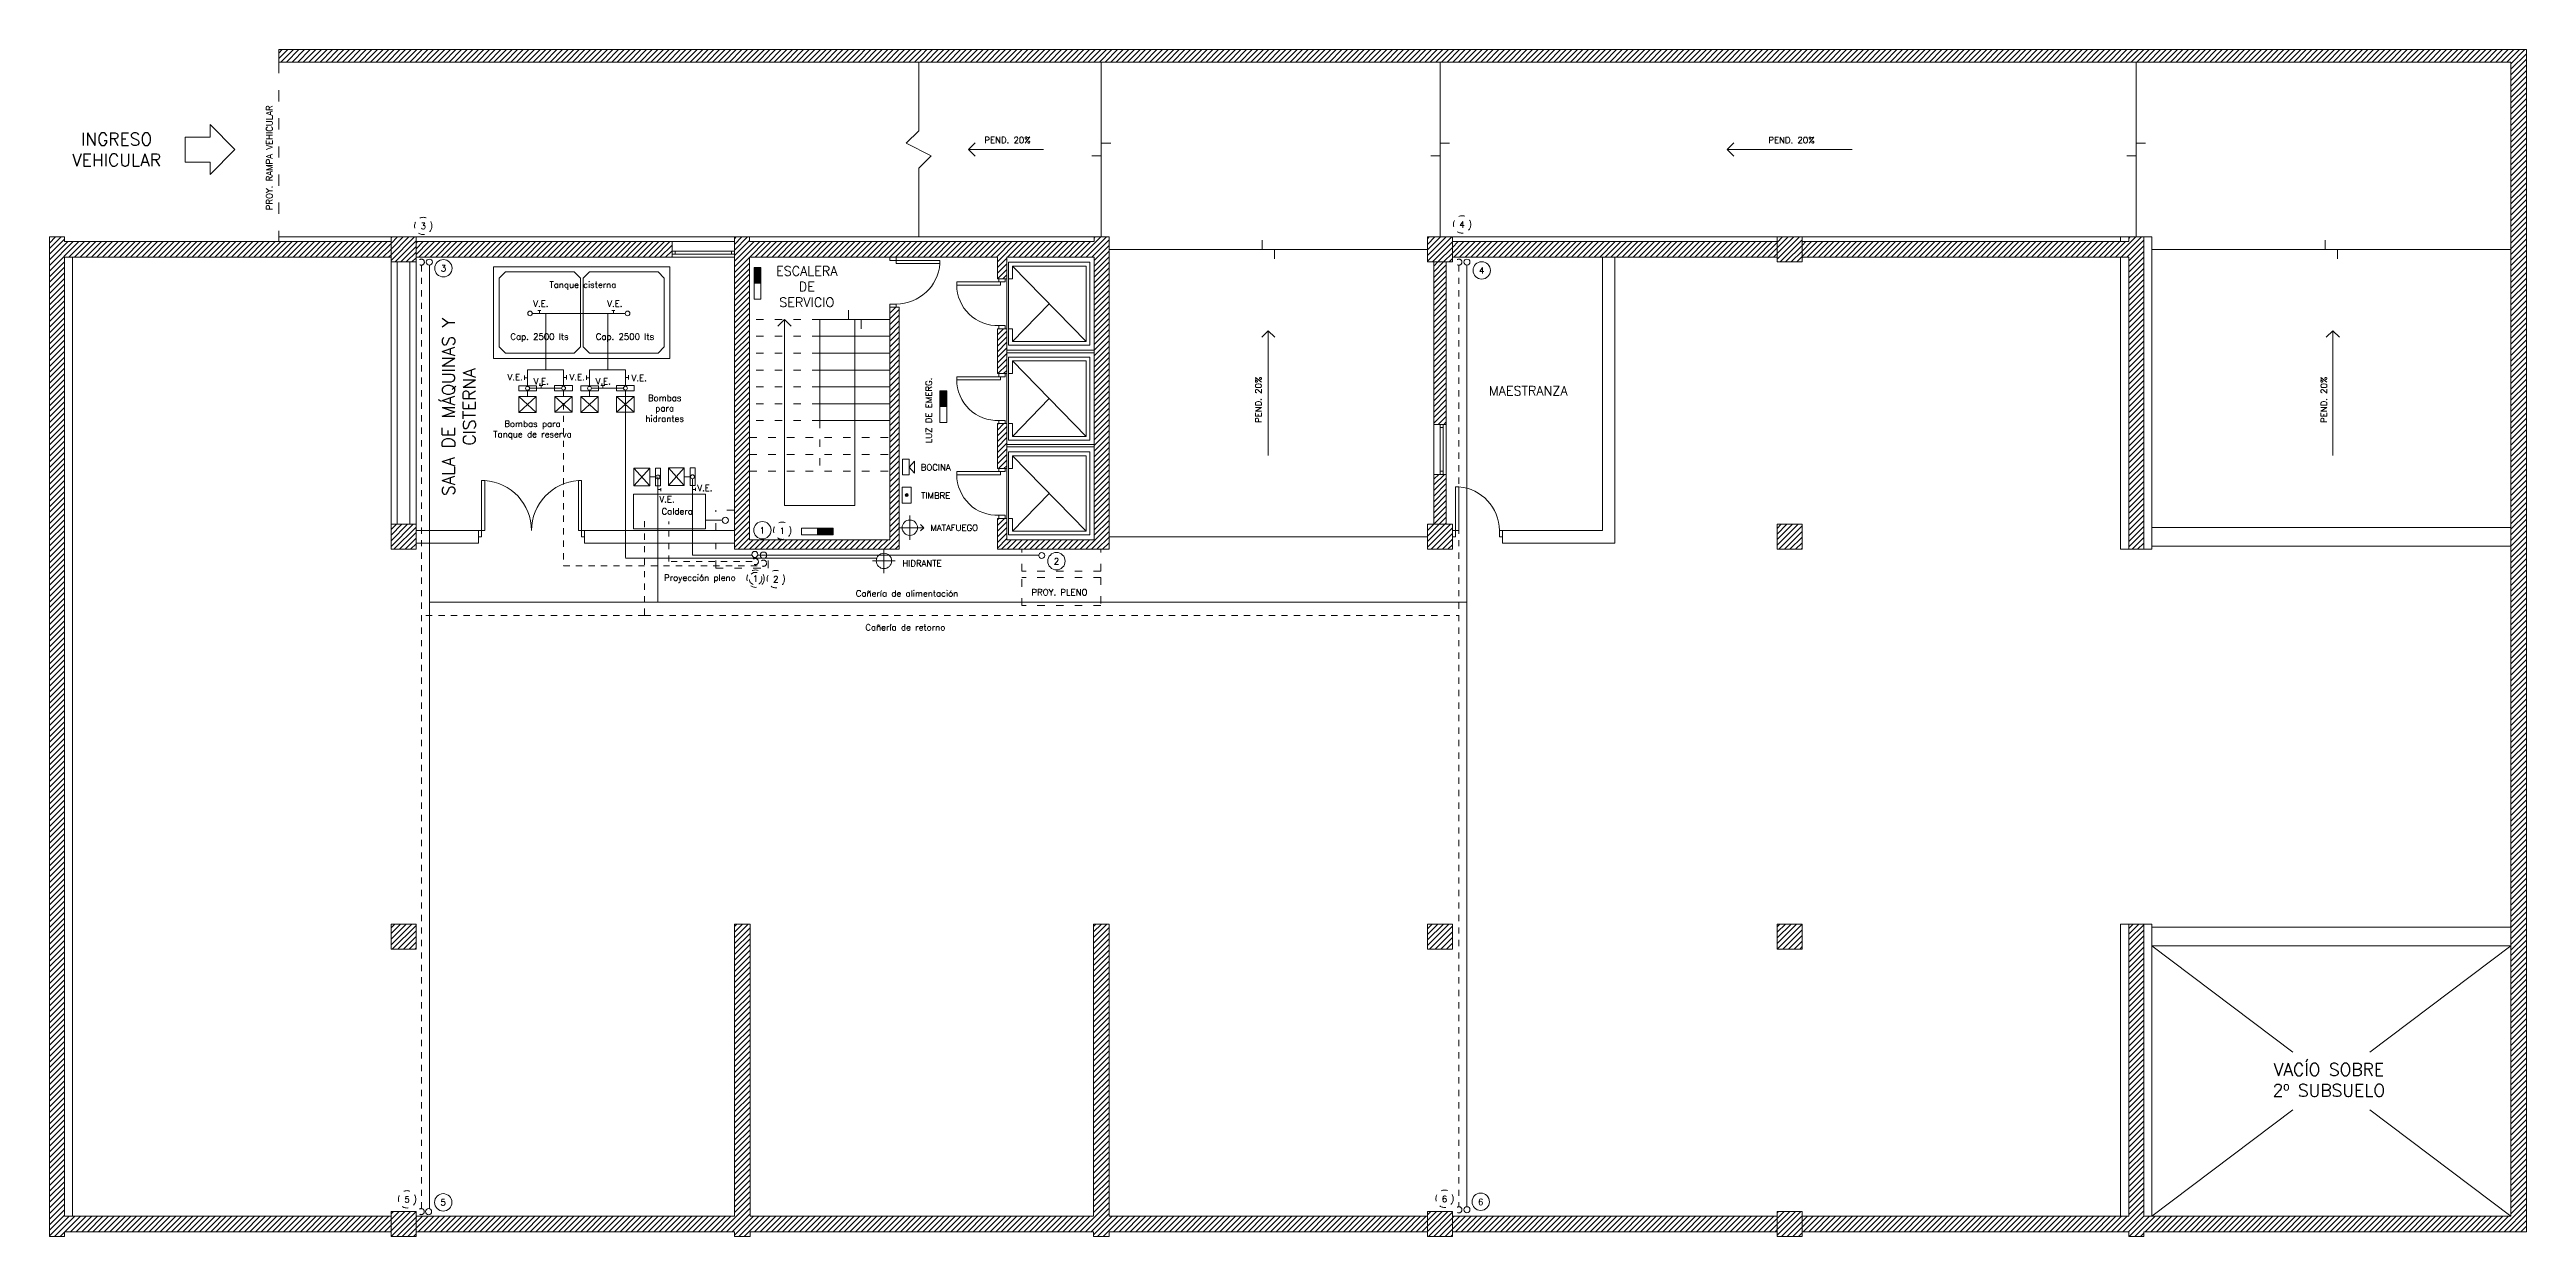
# Model space of a CAD drawing. Extents: x 1009 to 1343, y -172900 to 201.
# Drawn here: x 1020.54 to 1060.21, y -41.17 to -22.17 of the extents above; entities that cross this region are included whole.
import ezdxf

# ---------------------------------------------------------------- set-up
doc = ezdxf.new("R2010")
doc.units = 0
doc.header["$LTSCALE"] = 0.5
doc.linetypes.add('ACAD_ISO03W100', pattern=[30, 12, -18])
doc.linetypes.add('DASHED', pattern=[19.05, 12.7, -6.35])
for name, color, linetype, lineweight in [('Agua caliente', 230, 'CONTINUOUS', 18), ('Agua fria', 5, 'ACAD_ISO03W100', 18), ('Carpintería', 55, 'CONTINUOUS', 20), ('Detalles .05', 243, 'CONTINUOUS', 5), ('Detalles 01', 8, 'CONTINUOUS', 9), ('Muros corte', 7, 'CONTINUOUS', 40), ('Muros vista', 253, 'CONTINUOUS', 25), ('Pisos', 252, 'CONTINUOUS', 18), ('Proyección', 4, 'ACAD_ISO03W100', 18), ('Punta 01', 6, 'CONTINUOUS', 9), ('Punta 015', 64, 'CONTINUOUS', 13), ('Punta 02', 11, 'CONTINUOUS', 20), ('Punta 03', 171, 'CONTINUOUS', 30), ('Sist. contra incendio', 1, 'CONTINUOUS', 18), ('Tratamiento pisos', 251, 'CONTINUOUS', 9), ('Ventilación', 105, 'CONTINUOUS', 18)]:
    doc.layers.add(name, color=color, linetype=linetype, lineweight=lineweight)
doc.styles.add('Texto 1 mm', font='simplex.shx', dxfattribs={"height": 0.1})
doc.styles.add('Texto 1.5 mm', font='simplex.shx', dxfattribs={"height": 0.15})
doc.styles.add('Texto 2 mm', font='simplex.shx', dxfattribs={"height": 0.2})
pattern_1 = [(45, (-3.631636, -104.45304), (-0.0449012806, 0.0449012806), [])]

msp = doc.modelspace()

# ---------------------------------------------------------------- hatches: boundary and pattern name
at = {"layer": 'Detalles 01', "lineweight": 20}
h = msp.add_hatch(dxfattribs=at)
h.set_pattern_fill('ANSI31,_O', color=256, scale=0.02)
h.set_pattern_definition(pattern_1)
h.paths.add_polyline_path([(1033.514, -22.373), (1033.514, -22.173), (1024.214, -22.173), (1024.214, -22.373)])
h = msp.add_hatch(dxfattribs=at)
h.set_pattern_fill('ANSI31,_O', color=256, scale=0.02)
h.set_pattern_definition(pattern_1)
h.paths.add_polyline_path([(1034.514, -22.173), (1033.514, -22.173), (1033.514, -22.373), (1034.514, -22.373)])
h = msp.add_hatch(dxfattribs=at)
h.set_pattern_fill('ANSI31,_O', color=256, scale=0.02)
h.set_pattern_definition(pattern_1)
h.paths.add_polyline_path([(1060.214, -33.173), (1059.964, -33.173), (1059.964, -40.848), (1054.084, -40.848), (1054.084, -36.173), (1053.844, -36.173), (1053.844, -40.848), (1048.614, -40.848), (1048.614, -41.098), (1053.844, -41.098), (1053.844, -41.173), (1054.084, -41.173), (1054.084, -41.098), (1060.214, -41.098)])
h.paths.add_polyline_path([(1060.214, -22.173), (1034.514, -22.173), (1034.514, -22.373), (1059.964, -22.373), (1059.964, -33.173), (1060.214, -33.173)])
h = msp.add_hatch(dxfattribs=at)
h.set_pattern_fill('ANSI31,_O', color=256, scale=0.02)
h.set_pattern_definition(pattern_1)
h.paths.add_polyline_path([(1020.784, -25.498), (1026.014, -25.498), (1026.014, -25.248), (1020.784, -25.248), (1020.784, -25.173), (1020.544, -25.173), (1020.544, -33.173), (1020.784, -33.173)])
h.paths.add_polyline_path([(1020.784, -33.173), (1020.544, -33.173), (1020.544, -41.173), (1020.784, -41.173), (1020.784, -41.098), (1026.014, -41.098), (1026.014, -40.848), (1020.784, -40.848)])
h = msp.add_hatch(dxfattribs=at)
h.set_pattern_fill('ANSI31,_O', color=256, scale=0.02)
h.set_pattern_definition(pattern_1)
h.paths.add_polyline_path([(1026.014, -25.573), (1026.414, -25.573), (1026.414, -25.173), (1026.014, -25.173)])
h = msp.add_hatch(dxfattribs=at)
h.set_pattern_fill('ANSI31,_O', color=256, scale=0.02)
h.set_pattern_definition([(45, (-64.301636, -104.45304), (-0.0449012806, 0.0449012806), [])])
h.paths.add_polyline_path([(1030.514, -25.248), (1026.414, -25.248), (1026.414, -25.498), (1030.514, -25.498)])
h.paths.add_polyline_path([(1033.514, -25.248), (1031.754, -25.248), (1031.754, -25.173), (1031.514, -25.173), (1031.514, -25.248), (1031.514, -30.173), (1033.514, -30.173), (1033.514, -30.023), (1031.754, -30.023), (1031.754, -25.498), (1033.514, -25.498)])
h.paths.add_polyline_path([(1037.514, -25.173), (1037.274, -25.173), (1037.274, -25.248), (1033.514, -25.248), (1033.514, -25.498), (1035.724, -25.498), (1035.724, -25.842), (1035.874, -25.842), (1035.874, -25.498), (1037.274, -25.498), (1037.274, -30.023), (1035.874, -30.023), (1035.874, -29.679), (1035.724, -29.679), (1035.724, -30.173), (1037.514, -30.173)])
h.paths.add_polyline_path([(1034.154, -26.298), (1034.004, -26.298), (1034.004, -30.023), (1033.514, -30.023), (1033.514, -30.173), (1034.154, -30.173)], flags=17)
h.paths.add_polyline_path([(1035.874, -28.16), (1035.724, -28.16), (1035.724, -28.879), (1035.874, -28.879)], flags=17)
h.paths.add_polyline_path([(1035.874, -26.642), (1035.724, -26.642), (1035.724, -27.36), (1035.874, -27.36)], flags=17)
h = msp.add_hatch(dxfattribs=at)
h.set_pattern_fill('ANSI31,_O', color=256, scale=0.02)
h.set_pattern_definition(pattern_1)
h.paths.add_polyline_path([(1043.014, -25.173), (1042.614, -25.173), (1042.614, -25.573), (1043.014, -25.573)])
h = msp.add_hatch(dxfattribs=at)
h.set_pattern_fill('ANSI31,_O', color=256, scale=0.02)
h.set_pattern_definition(pattern_1)
h.paths.add_polyline_path([(1048.214, -25.248), (1043.014, -25.248), (1043.014, -25.498), (1048.214, -25.498)])
h = msp.add_hatch(dxfattribs=at)
h.set_pattern_fill('ANSI31,_O', color=256, scale=0.02)
h.set_pattern_definition(pattern_1)
h.paths.add_polyline_path([(1048.614, -25.173), (1048.214, -25.173), (1048.214, -25.573), (1048.614, -25.573)])
h = msp.add_hatch(dxfattribs=at)
h.set_pattern_fill('ANSI31,_O', color=256, scale=0.02)
h.set_pattern_definition(pattern_1)
h.paths.add_polyline_path([(1054.084, -25.173), (1053.844, -25.173), (1053.844, -25.248), (1048.614, -25.248), (1048.614, -25.498), (1053.844, -25.498), (1053.844, -30.173), (1054.084, -30.173)])
h = msp.add_hatch(dxfattribs=at)
h.set_pattern_fill('ANSI31,_O', color=256, scale=0.02)
h.set_pattern_definition(pattern_1)
h.paths.add_polyline_path([(1042.914, -25.573), (1042.714, -25.573), (1042.714, -28.173), (1042.914, -28.173)])
h.paths.add_polyline_path([(1042.914, -28.973), (1042.714, -28.973), (1042.714, -29.773), (1042.914, -29.773)])
h = msp.add_hatch(dxfattribs=at)
h.set_pattern_fill('ANSI31,_O', color=256, scale=0.02)
h.set_pattern_definition(pattern_1)
h.paths.add_polyline_path([(1026.414, -30.173), (1026.414, -29.773), (1026.014, -29.773), (1026.014, -30.173)])
h = msp.add_hatch(dxfattribs=at)
h.set_pattern_fill('ANSI31,_O', color=256, scale=0.02)
h.set_pattern_definition(pattern_1)
h.paths.add_polyline_path([(1043.014, -29.773), (1042.614, -29.773), (1042.614, -30.173), (1043.014, -30.173)])
h = msp.add_hatch(dxfattribs=at)
h.set_pattern_fill('ANSI31,_O', color=256, scale=0.02)
h.set_pattern_definition(pattern_1)
h.paths.add_polyline_path([(1048.214, -29.773), (1048.214, -30.173), (1048.614, -30.173), (1048.614, -29.773)])
h = msp.add_hatch(dxfattribs=at)
h.set_pattern_fill('ANSI31,_O', color=256, scale=0.02)
h.set_pattern_definition(pattern_1)
h.paths.add_polyline_path([(1026.414, -36.573), (1026.414, -36.173), (1026.014, -36.173), (1026.014, -36.573)])
h = msp.add_hatch(dxfattribs=at)
h.set_pattern_fill('ANSI31,_O', color=256, scale=0.02)
h.set_pattern_definition(pattern_1)
h.paths.add_polyline_path([(1031.764, -40.848), (1031.764, -36.173), (1031.514, -36.173), (1031.514, -40.848), (1026.414, -40.848), (1026.414, -41.098), (1031.514, -41.098), (1031.514, -41.173), (1031.764, -41.173), (1031.764, -41.098), (1033.514, -41.098), (1033.514, -40.848)])
h.paths.add_polyline_path([(1037.514, -40.848), (1037.514, -36.173), (1037.264, -36.173), (1037.264, -40.848), (1033.514, -40.848), (1033.514, -41.098), (1037.264, -41.098), (1037.264, -41.173), (1037.514, -41.173), (1037.514, -41.098), (1042.614, -41.098), (1042.614, -40.848)])
h = msp.add_hatch(dxfattribs=at)
h.set_pattern_fill('ANSI31,_O', color=256, scale=0.02)
h.set_pattern_definition(pattern_1)
h.paths.add_polyline_path([(1043.014, -36.173), (1042.614, -36.173), (1042.614, -36.573), (1043.014, -36.573)])
h = msp.add_hatch(dxfattribs=at)
h.set_pattern_fill('ANSI31,_O', color=256, scale=0.02)
h.set_pattern_definition(pattern_1)
h.paths.add_polyline_path([(1048.214, -36.173), (1048.214, -36.573), (1048.614, -36.573), (1048.614, -36.173)])
h = msp.add_hatch(dxfattribs=at)
h.set_pattern_fill('ANSI31,_O', color=256, scale=0.02)
h.set_pattern_definition(pattern_1)
h.paths.add_polyline_path([(1026.414, -40.773), (1026.014, -40.773), (1026.014, -41.173), (1026.414, -41.173)])
h = msp.add_hatch(dxfattribs=at)
h.set_pattern_fill('ANSI31,_O', color=256, scale=0.02)
h.set_pattern_definition(pattern_1)
h.paths.add_polyline_path([(1043.014, -41.173), (1043.014, -40.773), (1042.614, -40.773), (1042.614, -41.173)])
h = msp.add_hatch(dxfattribs=at)
h.set_pattern_fill('ANSI31,_O', color=256, scale=0.02)
h.set_pattern_definition(pattern_1)
h.paths.add_polyline_path([(1048.214, -40.848), (1043.014, -40.848), (1043.014, -41.098), (1048.214, -41.098)])
h = msp.add_hatch(dxfattribs=at)
h.set_pattern_fill('ANSI31,_O', color=256, scale=0.02)
h.set_pattern_definition(pattern_1)
h.paths.add_polyline_path([(1048.614, -40.773), (1048.214, -40.773), (1048.214, -41.173), (1048.614, -41.173)])
at = {"layer": 'Punta 01', "lineweight": 20, "ltscale": 0.01}
for points in [[(1031.827, -25.915), (1031.936, -25.915), (1031.936, -25.661), (1031.827, -25.661)], [(1034.805, -27.889), (1034.915, -27.889), (1034.915, -27.635), (1034.805, -27.635)], [(1034.25, -29.305, 1), (1034.298, -29.305, 1)], [(1032.841, -29.833), (1032.841, -29.942), (1033.095, -29.942), (1033.095, -29.833)]]:
    msp.add_hatch(color=256, dxfattribs=at).paths.add_polyline_path(points)

# ---------------------------------------------------------------- linework, layer by layer
at = {"layer": 'Agua caliente', "lineweight": 20, "ltscale": 0.01}
for p, q in [((1026.627, -25.625), (1026.627, -40.729)), ((1043.245, -31.019), (1043.245, -25.625)), ((1030.288, -29.015), (1030.288, -29.29)), ((1030.288, -29.046), (1030.288, -31.019)), ((1030.842, -30.269), (1030.842, -29.043)), ((1030.842, -29.214), (1030.842, -29.29)), ((1030.891, -29.189), (1030.891, -29.237)), ((1030.842, -30.269), (1031.793, -30.269)), ((1031.886, -30.269), (1036.392, -30.269)), ((1030.288, -31.019), (1026.627, -31.019)), ((1030.288, -31.019), (1043.245, -31.019)), ((1043.245, -40.697), (1043.245, -31.019))]:
    msp.add_line(p, q, dxfattribs=at)
at = {"layer": 'Agua caliente', "linetype": 'Continuous', "lineweight": 20, "ltscale": 0.01}
for p, q in [((1030.156, -28.874), (1029.904, -29.155)), ((1029.904, -28.874), (1030.156, -29.155)), ((1030.71, -28.871), (1030.458, -29.152)), ((1030.458, -28.871), (1030.71, -29.152)), ((1030.156, -29.014), (1030.248, -29.014)), ((1030.288, -29.217), (1030.337, -29.217)), ((1030.337, -29.192), (1030.337, -29.24)), ((1030.71, -29.011), (1030.802, -29.011)), ((1030.842, -29.214), (1030.891, -29.214))]:
    msp.add_line(p, q, dxfattribs=at)
for points in [[(1030.156, -28.874), (1030.156, -29.155), (1029.904, -29.155), (1029.904, -28.874)], [(1030.33, -28.873), (1030.33, -29.156), (1030.248, -29.156), (1030.248, -28.873)], [(1030.71, -28.871), (1030.71, -29.152), (1030.458, -29.152), (1030.458, -28.871)], [(1030.884, -28.87), (1030.884, -29.153), (1030.802, -29.153), (1030.802, -28.87)]]:
    msp.add_lwpolyline(points, close=True, dxfattribs=at)
at = {"layer": 'Agua caliente', "lineweight": 20, "ltscale": 0.01}
msp.add_lwpolyline([(1031.048, -29.29), (1031.048, -29.845), (1029.897, -29.845), (1029.897, -29.29)], close=True, dxfattribs=at)
for centre, radius in [((1026.627, -25.576), 0.0486), ((1026.853, -25.674), 0.139), ((1043.245, -25.576), 0.0486), ((1043.482, -25.708), 0.139), ((1031.961, -29.867), 0.139), ((1031.84, -30.255), 0.0486), ((1036.436, -30.272), 0.0486), ((1036.671, -30.363), 0.139), ((1026.615, -40.776), 0.0486), ((1026.849, -40.627), 0.139), ((1043.245, -40.746), 0.0486), ((1043.465, -40.618), 0.139)]:
    msp.add_circle(centre, radius, dxfattribs=at)
at = {"layer": 'Agua caliente', "linetype": 'Continuous', "lineweight": 20, "ltscale": 0.01}
for centre in [(1030.288, -29.015), (1030.842, -29.012)]:
    msp.add_circle(centre, 0.0314, dxfattribs=at)
at = {"layer": 'Agua fria', "lineweight": 20, "ltscale": 0.01}
for p, q in [((1026.499, -25.625), (1026.499, -40.727)), ((1043.116, -25.625), (1043.116, -40.697)), ((1028.775, -27.634), (1028.775, -30.439)), ((1030.073, -29.721), (1030.073, -31.233)), ((1030.46, -30.37), (1030.46, -29.729)), ((1028.775, -30.439), (1031.955, -30.439)), ((1031.798, -30.37), (1030.46, -30.37)), ((1030.073, -31.233), (1026.499, -31.233)), ((1030.073, -31.233), (1043.116, -31.233))]:
    msp.add_line(p, q, dxfattribs=at)
at = {"layer": 'Agua fria', "linetype": 'Continuous', "lineweight": 20, "ltscale": 0.01}
for p, q in [((1027.747, -25.833), (1027.847, -25.733)), ((1027.847, -25.733), (1028.947, -25.733)), ((1029.047, -25.833), (1028.947, -25.733)), ((1029.09, -25.833), (1029.19, -25.733)), ((1029.19, -25.733), (1030.29, -25.733)), ((1030.39, -25.833), (1030.29, -25.733)), ((1027.747, -26.933), (1027.747, -25.833)), ((1029.047, -25.833), (1029.047, -26.933)), ((1029.09, -26.933), (1029.09, -25.833)), ((1030.39, -25.833), (1030.39, -26.933)), ((1028.276, -26.396), (1029.765, -26.396)), ((1028.389, -26.348), (1028.364, -26.348)), ((1028.364, -26.348), (1028.412, -26.348)), ((1028.389, -26.396), (1028.389, -26.348)), ((1028.491, -27.302), (1028.491, -26.396)), ((1029.483, -27.302), (1029.483, -26.396)), ((1029.575, -26.348), (1029.549, -26.348)), ((1029.549, -26.348), (1029.598, -26.348)), ((1029.575, -26.396), (1029.575, -26.348)), ((1027.847, -27.033), (1027.747, -26.933)), ((1028.947, -27.033), (1029.047, -26.933)), ((1029.19, -27.033), (1029.09, -26.933)), ((1030.29, -27.033), (1030.39, -26.933)), ((1028.947, -27.033), (1027.847, -27.033)), ((1028.2, -27.302), (1028.775, -27.302)), ((1028.2, -27.302), (1028.2, -27.554)), ((1028.775, -27.302), (1028.775, -27.552)), ((1030.29, -27.033), (1029.19, -27.033)), ((1029.192, -27.302), (1029.768, -27.302)), ((1029.192, -27.302), (1029.192, -27.554)), ((1029.768, -27.302), (1029.768, -27.552)), ((1028.34, -27.728), (1028.06, -27.981)), ((1028.34, -27.981), (1028.06, -27.728)), ((1028.151, -27.426), (1028.151, -27.391)), ((1028.151, -27.391), (1028.151, -27.46)), ((1028.2, -27.426), (1028.151, -27.426)), ((1028.2, -27.728), (1028.2, -27.636)), ((1028.231, -27.593), (1028.744, -27.593)), ((1028.384, -27.551), (1028.447, -27.551)), ((1028.416, -27.594), (1028.416, -27.551)), ((1028.635, -27.726), (1028.916, -27.978)), ((1028.635, -27.978), (1028.916, -27.726)), ((1028.775, -27.423), (1028.825, -27.423)), ((1028.775, -27.726), (1028.775, -27.634)), ((1028.825, -27.423), (1028.825, -27.388)), ((1028.825, -27.388), (1028.825, -27.457)), ((1029.333, -27.728), (1029.052, -27.981)), ((1029.333, -27.981), (1029.052, -27.728)), ((1029.143, -27.426), (1029.143, -27.391)), ((1029.143, -27.391), (1029.143, -27.46)), ((1029.192, -27.426), (1029.143, -27.426)), ((1029.192, -27.728), (1029.192, -27.636)), ((1029.223, -27.593), (1029.736, -27.593)), ((1029.376, -27.551), (1029.439, -27.551)), ((1029.408, -27.594), (1029.408, -27.551)), ((1029.627, -27.726), (1029.908, -27.978)), ((1029.627, -27.978), (1029.908, -27.726)), ((1029.768, -27.423), (1029.817, -27.423)), ((1029.768, -27.726), (1029.768, -27.634)), ((1029.817, -27.423), (1029.817, -27.388)), ((1029.817, -27.388), (1029.817, -27.457))]:
    msp.add_line(p, q, dxfattribs=at)
for points in [[(1027.655, -25.65), (1030.478, -25.65), (1030.478, -27.116), (1027.655, -27.116)], [(1028.341, -27.554), (1028.059, -27.554), (1028.059, -27.636), (1028.341, -27.636)], [(1028.34, -27.728), (1028.06, -27.728), (1028.06, -27.981), (1028.34, -27.981)], [(1028.634, -27.552), (1028.917, -27.552), (1028.917, -27.634), (1028.634, -27.634)], [(1028.635, -27.726), (1028.916, -27.726), (1028.916, -27.978), (1028.635, -27.978)], [(1029.334, -27.554), (1029.051, -27.554), (1029.051, -27.636), (1029.334, -27.636)], [(1029.333, -27.728), (1029.052, -27.728), (1029.052, -27.981), (1029.333, -27.981)], [(1029.626, -27.552), (1029.909, -27.552), (1029.909, -27.634), (1029.626, -27.634)], [(1029.627, -27.726), (1029.908, -27.726), (1029.908, -27.978), (1029.627, -27.978)]]:
    msp.add_lwpolyline(points, close=True, dxfattribs=at)
at = {"layer": 'Agua fria', "linetype": 'DASHED', "lineweight": 20, "ltscale": 0.01}
for centre, radius in [((1026.53, -24.997), 0.139), ((1043.168, -24.973), 0.139), ((1026.499, -25.576), 0.0486), ((1043.116, -25.576), 0.0486), ((1031.851, -30.643), 0.139), ((1031.851, -30.643), 0.101), ((1031.848, -30.37), 0.0498), ((1031.979, -30.396), 0.0498), ((1032.176, -30.65), 0.139), ((1026.27, -40.579), 0.139), ((1042.887, -40.57), 0.139), ((1026.497, -40.776), 0.0486), ((1043.116, -40.746), 0.0486)]:
    msp.add_circle(centre, radius, dxfattribs=at)
at = {"layer": 'Agua fria', "linetype": 'Continuous', "lineweight": 20, "ltscale": 0.01}
for centre, radius in [((1028.239, -26.396), 0.0372), ((1029.802, -26.396), 0.0372), ((1028.2, -27.596), 0.0314), ((1028.776, -27.593), 0.0314), ((1029.192, -27.596), 0.0314), ((1029.768, -27.593), 0.0314)]:
    msp.add_circle(centre, radius, dxfattribs=at)
at = {"layer": 'Agua fria', "lineweight": 20, "ltscale": 0.01}
msp.add_circle((1032.279, -29.875), 0.139, dxfattribs=at)
at = {"layer": 'Carpintería', "lineweight": 20}
for p, q in [((1031.514, -25.398), (1030.514, -25.398)), ((1031.514, -25.448), (1030.514, -25.448)), ((1030.564, -25.448), (1030.564, -25.398)), ((1031.464, -25.448), (1031.464, -25.398)), ((1034.004, -25.548), (1034.004, -25.498)), ((1034.004, -25.548), (1034.104, -25.548)), ((1034.104, -25.548), (1034.104, -25.498)), ((1034.104, -25.548), (1034.804, -25.548)), ((1034.104, -25.598), (1034.104, -25.548)), ((1034.804, -25.598), (1034.104, -25.598)), ((1034.804, -25.548), (1034.804, -25.598)), ((1035.904, -25.578), (1037.204, -25.578)), ((1035.904, -25.842), (1035.904, -25.578)), ((1035.964, -25.638), (1037.144, -25.638)), ((1035.964, -25.842), (1035.964, -25.638)), ((1037.144, -26.846), (1037.144, -25.638)), ((1037.204, -26.906), (1037.204, -25.578)), ((1035.774, -25.892), (1035.074, -25.892)), ((1035.074, -25.942), (1035.074, -25.892)), ((1035.774, -25.942), (1035.074, -25.942)), ((1035.749, -25.892), (1035.749, -25.842)), ((1035.849, -25.892), (1035.749, -25.892)), ((1035.774, -25.942), (1035.774, -25.892)), ((1035.849, -25.892), (1035.849, -25.842)), ((1035.904, -25.842), (1035.964, -25.842)), ((1034.104, -26.248), (1034.004, -26.248)), ((1034.004, -26.248), (1034.004, -26.298)), ((1034.104, -26.248), (1034.104, -26.298)), ((1035.849, -26.592), (1035.749, -26.592)), ((1035.749, -26.592), (1035.749, -26.642)), ((1035.849, -26.592), (1035.849, -26.642)), ((1035.904, -26.906), (1035.904, -26.642)), ((1035.904, -26.642), (1035.964, -26.642)), ((1037.204, -26.906), (1035.904, -26.906)), ((1035.964, -26.846), (1035.964, -26.642)), ((1037.144, -26.846), (1035.964, -26.846)), ((1035.749, -27.41), (1035.749, -27.36)), ((1035.849, -27.41), (1035.849, -27.36)), ((1035.904, -27.096), (1037.204, -27.096)), ((1035.904, -27.36), (1035.904, -27.096)), ((1035.904, -27.36), (1035.964, -27.36)), ((1035.964, -27.156), (1037.144, -27.156)), ((1035.964, -27.36), (1035.964, -27.156)), ((1037.144, -28.365), (1037.144, -27.156)), ((1037.204, -28.425), (1037.204, -27.096)), ((1035.774, -27.41), (1035.074, -27.41)), ((1035.074, -27.46), (1035.074, -27.41)), ((1035.774, -27.46), (1035.074, -27.46)), ((1035.849, -27.41), (1035.749, -27.41)), ((1035.774, -27.46), (1035.774, -27.41)), ((1035.849, -28.11), (1035.749, -28.11)), ((1035.749, -28.11), (1035.749, -28.16)), ((1035.849, -28.11), (1035.849, -28.16)), ((1035.904, -28.425), (1035.904, -28.16)), ((1035.904, -28.16), (1035.964, -28.16)), ((1035.964, -28.365), (1035.964, -28.16)), ((1037.204, -28.425), (1035.904, -28.425)), ((1037.144, -28.365), (1035.964, -28.365)), ((1042.814, -28.173), (1042.814, -28.973)), ((1042.864, -28.223), (1042.814, -28.223)), ((1042.864, -28.173), (1042.864, -28.973)), ((1035.774, -28.929), (1035.074, -28.929)), ((1035.074, -28.979), (1035.074, -28.929)), ((1035.749, -28.929), (1035.749, -28.879)), ((1035.849, -28.929), (1035.749, -28.929)), ((1035.774, -28.979), (1035.774, -28.929)), ((1035.849, -28.929), (1035.849, -28.879)), ((1035.904, -28.615), (1037.204, -28.615)), ((1035.904, -28.879), (1035.904, -28.615)), ((1035.904, -28.879), (1035.964, -28.879)), ((1035.964, -28.675), (1037.144, -28.675)), ((1035.964, -28.879), (1035.964, -28.675)), ((1037.144, -29.883), (1037.144, -28.675)), ((1037.204, -29.943), (1037.204, -28.615)), ((1042.864, -28.923), (1042.814, -28.923)), ((1027.464, -29.873), (1027.464, -29.073)), ((1027.464, -29.073), (1027.514, -29.073)), ((1027.514, -29.073), (1027.514, -29.873)), ((1029.064, -29.073), (1029.014, -29.073)), ((1029.014, -29.073), (1029.014, -29.873)), ((1029.064, -29.873), (1029.064, -29.073)), ((1035.774, -28.979), (1035.074, -28.979)), ((1043.064, -29.873), (1043.064, -29.173)), ((1043.064, -29.173), (1043.114, -29.173)), ((1043.114, -29.173), (1043.114, -29.873)), ((1035.849, -29.629), (1035.749, -29.629)), ((1035.749, -29.629), (1035.749, -29.679)), ((1035.849, -29.629), (1035.849, -29.679)), ((1035.904, -29.943), (1035.904, -29.679)), ((1035.904, -29.679), (1035.964, -29.679)), ((1035.964, -29.883), (1035.964, -29.679)), ((1027.414, -29.873), (1027.464, -29.873)), ((1027.414, -29.973), (1027.464, -29.973)), ((1027.464, -29.973), (1027.464, -29.873)), ((1027.514, -29.873), (1027.464, -29.873)), ((1029.014, -29.873), (1029.064, -29.873)), ((1029.064, -29.973), (1029.064, -29.873)), ((1029.114, -29.873), (1029.064, -29.873)), ((1029.114, -29.973), (1029.064, -29.973)), ((1037.204, -29.943), (1035.904, -29.943)), ((1037.144, -29.883), (1035.964, -29.883)), ((1043.064, -29.873), (1043.014, -29.873)), ((1043.064, -29.973), (1043.014, -29.973)), ((1043.064, -29.973), (1043.064, -29.873)), ((1043.114, -29.873), (1043.064, -29.873)), ((1043.764, -29.973), (1043.764, -29.873)), ((1043.764, -29.873), (1043.814, -29.873)), ((1043.764, -29.973), (1043.814, -29.973))]:
    msp.add_line(p, q, dxfattribs=at)
at = {"layer": 'Detalles .05', "lineweight": 20}
for p, q in [((1035.874, -26.986), (1037.274, -26.986)), ((1035.874, -27.026), (1037.274, -27.026)), ((1037.274, -28.495), (1035.874, -28.495)), ((1037.274, -28.535), (1035.874, -28.535))]:
    msp.add_line(p, q, dxfattribs=at)
at = {"layer": 'Detalles 01', "lineweight": 20}
for p, q in [((1035.264, -23.773), (1035.37, -23.667)), ((1035.264, -23.773), (1035.37, -23.879)), ((1035.264, -23.773), (1036.464, -23.773)), ((1037.539, -23.673), (1037.389, -23.673)), ((1042.964, -23.673), (1042.814, -23.673)), ((1047.414, -23.773), (1047.52, -23.667)), ((1047.414, -23.773), (1049.414, -23.773)), ((1047.414, -23.773), (1047.52, -23.879)), ((1054.114, -23.673), (1053.964, -23.673)), ((1037.389, -23.873), (1037.239, -23.873)), ((1042.814, -23.873), (1042.664, -23.873)), ((1053.964, -23.873), (1053.814, -23.873)), ((1039.964, -25.373), (1039.964, -25.223)), ((1040.164, -25.523), (1040.164, -25.373)), ((1056.989, -25.373), (1056.989, -25.223)), ((1057.189, -25.523), (1057.189, -25.373)), ((1035.964, -25.638), (1037.144, -26.846)), ((1035.904, -25.842), (1035.904, -26.642)), ((1032.21, -26.599), (1032.317, -26.493)), ((1032.317, -26.493), (1032.317, -29.473)), ((1032.423, -26.599), (1032.317, -26.493)), ((1033.342, -26.343), (1033.342, -26.493)), ((1033.442, -26.493), (1033.442, -29.473)), ((1033.542, -26.493), (1033.542, -26.643)), ((1036.554, -26.242), (1035.964, -26.846)), ((1040.064, -26.673), (1039.958, -26.779)), ((1040.064, -26.673), (1040.064, -28.673)), ((1040.064, -26.673), (1040.17, -26.779)), ((1057.114, -26.673), (1057.008, -26.779)), ((1057.114, -26.673), (1057.114, -28.673)), ((1057.114, -26.673), (1057.22, -26.779)), ((1035.904, -27.36), (1035.904, -28.16)), ((1035.964, -27.156), (1037.144, -28.365)), ((1036.554, -27.76), (1035.964, -28.365)), ((1035.904, -28.879), (1035.904, -29.679)), ((1035.964, -28.675), (1037.144, -29.883)), ((1036.554, -29.279), (1035.964, -29.883)), ((1032.317, -29.473), (1033.442, -29.473)), ((1054.214, -36.523), (1056.474, -38.223)), ((1059.964, -36.523), (1057.704, -38.223)), ((1056.474, -39.148), (1054.214, -40.848)), ((1057.704, -39.148), (1059.964, -40.848))]:
    msp.add_line(p, q, dxfattribs=at)
for centre, radius, start, end in [((1034.103, -25.544), 0.703, 270.1171, 355.6407), ((1035.724, -25.942), 0.65, 180, 272.1618), ((1035.724, -27.46), 0.65, 180, 272.1618), ((1027.461, -29.874), 0.803, 0.0883, 86.2165), ((1029.067, -29.874), 0.803, 93.7835, 179.9117), ((1035.724, -28.979), 0.65, 180, 272.1618), ((1043.061, -29.874), 0.703, 0.1171, 85.6407)]:
    msp.add_arc(centre, radius, start, end, dxfattribs=at)
at = {"layer": 'Muros corte', "lineweight": 20}
for p, q in [((1024.214, -22.173), (1060.214, -22.173)), ((1024.214, -22.373), (1024.214, -22.173)), ((1060.214, -22.173), (1060.214, -41.098)), ((1024.214, -22.373), (1059.964, -22.373)), ((1059.964, -22.373), (1059.964, -40.848)), ((1020.544, -41.173), (1020.544, -25.173)), ((1020.784, -25.173), (1020.544, -25.173)), ((1020.784, -25.173), (1020.784, -25.248)), ((1026.014, -25.248), (1020.784, -25.248)), ((1026.414, -25.173), (1026.014, -25.173)), ((1026.014, -25.573), (1026.014, -25.173)), ((1026.414, -25.173), (1026.414, -25.573)), ((1031.514, -25.248), (1026.414, -25.248)), ((1030.514, -25.498), (1030.514, -25.248)), ((1031.514, -25.173), (1031.754, -25.173)), ((1031.514, -25.248), (1031.514, -25.173)), ((1031.514, -30.173), (1031.514, -25.248)), ((1031.754, -25.173), (1031.754, -25.248)), ((1031.754, -25.248), (1037.274, -25.248)), ((1037.274, -25.248), (1037.274, -25.173)), ((1037.274, -25.173), (1037.514, -25.173)), ((1037.514, -30.173), (1037.514, -25.173)), ((1043.014, -25.173), (1042.614, -25.173)), ((1042.614, -25.173), (1042.614, -25.573)), ((1043.014, -25.173), (1043.014, -25.573)), ((1048.214, -25.248), (1043.014, -25.248)), ((1048.614, -25.173), (1048.214, -25.173)), ((1048.214, -25.573), (1048.214, -25.173)), ((1048.614, -25.173), (1048.614, -25.573)), ((1053.844, -25.248), (1048.614, -25.248)), ((1054.214, -25.173), (1053.714, -25.173)), ((1053.714, -25.248), (1053.714, -25.173)), ((1053.844, -25.248), (1053.844, -25.173)), ((1054.084, -25.173), (1054.084, -30.173)), ((1054.214, -25.173), (1054.214, -30.173)), ((1026.014, -25.498), (1020.784, -25.498)), ((1020.784, -25.498), (1020.784, -40.848)), ((1020.914, -25.498), (1020.914, -40.848)), ((1026.414, -25.573), (1026.014, -25.573)), ((1026.114, -25.573), (1026.114, -29.773)), ((1026.314, -25.573), (1026.314, -29.773)), ((1031.514, -25.498), (1026.414, -25.498)), ((1031.754, -25.498), (1035.724, -25.498)), ((1031.754, -25.498), (1031.754, -30.023)), ((1035.724, -25.842), (1035.724, -25.498)), ((1035.874, -25.498), (1037.274, -25.498)), ((1035.874, -25.842), (1035.874, -25.498)), ((1037.274, -30.023), (1037.274, -25.498)), ((1043.014, -25.573), (1042.614, -25.573)), ((1042.714, -25.573), (1042.714, -28.173)), ((1042.914, -25.573), (1042.914, -28.173)), ((1048.214, -25.498), (1043.014, -25.498)), ((1045.414, -29.873), (1045.414, -25.498)), ((1045.614, -30.073), (1045.614, -25.498)), ((1048.614, -25.573), (1048.214, -25.573)), ((1053.844, -25.498), (1048.614, -25.498)), ((1053.714, -30.173), (1053.714, -25.498)), ((1053.844, -30.173), (1053.844, -25.498)), ((1035.874, -25.842), (1035.724, -25.842)), ((1034.004, -26.298), (1034.004, -30.023)), ((1034.154, -26.298), (1034.004, -26.298)), ((1034.154, -26.298), (1034.154, -30.173)), ((1035.724, -27.36), (1035.724, -26.642)), ((1035.874, -26.642), (1035.724, -26.642)), ((1035.874, -27.36), (1035.874, -26.642)), ((1035.874, -27.36), (1035.724, -27.36)), ((1035.874, -28.16), (1035.724, -28.16)), ((1035.724, -28.879), (1035.724, -28.16)), ((1035.874, -28.879), (1035.874, -28.16)), ((1042.914, -28.173), (1042.714, -28.173)), ((1035.874, -28.879), (1035.724, -28.879)), ((1042.914, -28.973), (1042.714, -28.973)), ((1042.714, -28.973), (1042.714, -29.773)), ((1042.914, -28.973), (1042.914, -29.773)), ((1035.724, -30.173), (1035.724, -29.679)), ((1035.874, -29.679), (1035.724, -29.679)), ((1035.874, -30.023), (1035.874, -29.679)), ((1026.414, -29.773), (1026.014, -29.773)), ((1026.014, -30.173), (1026.014, -29.773)), ((1026.414, -30.173), (1026.414, -29.773)), ((1026.414, -29.873), (1027.414, -29.873)), ((1026.414, -30.073), (1027.414, -30.073)), ((1027.414, -29.873), (1027.414, -30.073)), ((1031.514, -29.873), (1029.114, -29.873)), ((1029.114, -29.873), (1029.114, -30.073)), ((1031.514, -30.073), (1029.114, -30.073)), ((1031.754, -30.023), (1034.004, -30.023)), ((1037.274, -30.023), (1035.874, -30.023)), ((1043.014, -29.773), (1042.614, -29.773)), ((1042.614, -30.173), (1042.614, -29.773)), ((1043.014, -30.173), (1043.014, -29.773)), ((1043.814, -29.873), (1045.414, -29.873)), ((1043.814, -30.073), (1043.814, -29.873)), ((1043.814, -30.073), (1045.614, -30.073)), ((1048.614, -29.773), (1048.214, -29.773)), ((1048.214, -30.173), (1048.214, -29.773)), ((1048.614, -30.173), (1048.614, -29.773)), ((1026.414, -30.173), (1026.014, -30.173)), ((1031.514, -30.173), (1034.154, -30.173)), ((1037.514, -30.173), (1035.724, -30.173)), ((1043.014, -30.173), (1042.614, -30.173)), ((1048.614, -30.173), (1048.214, -30.173)), ((1054.214, -30.173), (1053.714, -30.173)), ((1026.414, -36.173), (1026.014, -36.173)), ((1026.014, -36.573), (1026.014, -36.173)), ((1026.414, -36.573), (1026.414, -36.173)), ((1031.764, -36.173), (1031.514, -36.173)), ((1031.514, -40.848), (1031.514, -36.173)), ((1031.764, -40.848), (1031.764, -36.173)), ((1037.264, -36.173), (1037.514, -36.173)), ((1037.264, -40.848), (1037.264, -36.173)), ((1037.514, -40.848), (1037.514, -36.173)), ((1043.014, -36.173), (1042.614, -36.173)), ((1042.614, -36.573), (1042.614, -36.173)), ((1043.014, -36.573), (1043.014, -36.173)), ((1048.614, -36.173), (1048.214, -36.173)), ((1048.214, -36.573), (1048.214, -36.173)), ((1048.614, -36.573), (1048.614, -36.173)), ((1054.214, -36.173), (1053.714, -36.173)), ((1053.714, -40.848), (1053.714, -36.173)), ((1053.844, -40.848), (1053.844, -36.173)), ((1054.084, -36.173), (1054.084, -40.848)), ((1054.214, -36.173), (1054.214, -40.848)), ((1026.414, -36.573), (1026.014, -36.573)), ((1043.014, -36.573), (1042.614, -36.573)), ((1048.614, -36.573), (1048.214, -36.573)), ((1026.014, -40.848), (1020.784, -40.848)), ((1026.414, -40.773), (1026.014, -40.773)), ((1026.014, -41.173), (1026.014, -40.773)), ((1026.414, -41.173), (1026.414, -40.773)), ((1026.414, -40.848), (1031.514, -40.848)), ((1031.764, -40.848), (1037.264, -40.848)), ((1037.514, -40.848), (1042.614, -40.848)), ((1043.014, -40.773), (1042.614, -40.773)), ((1042.614, -41.173), (1042.614, -40.773)), ((1043.014, -40.773), (1043.014, -41.173)), ((1048.214, -40.848), (1043.014, -40.848)), ((1048.614, -40.773), (1048.214, -40.773)), ((1048.214, -41.173), (1048.214, -40.773)), ((1048.614, -41.173), (1048.614, -40.773)), ((1053.844, -40.848), (1048.614, -40.848)), ((1054.084, -40.848), (1059.964, -40.848)), ((1020.784, -41.173), (1020.544, -41.173)), ((1026.014, -41.098), (1020.784, -41.098)), ((1020.784, -41.098), (1020.784, -41.173)), ((1026.414, -41.173), (1026.014, -41.173)), ((1026.414, -41.098), (1031.514, -41.098)), ((1031.514, -41.173), (1031.514, -41.098)), ((1031.764, -41.173), (1031.514, -41.173)), ((1031.764, -41.098), (1037.264, -41.098)), ((1031.764, -41.173), (1031.764, -41.098)), ((1037.264, -41.173), (1037.264, -41.098)), ((1037.264, -41.173), (1037.514, -41.173)), ((1037.514, -41.098), (1042.614, -41.098)), ((1037.514, -41.173), (1037.514, -41.098)), ((1043.014, -41.173), (1042.614, -41.173)), ((1048.214, -41.098), (1043.014, -41.098)), ((1048.614, -41.173), (1048.214, -41.173)), ((1053.844, -41.098), (1048.614, -41.098)), ((1053.844, -41.173), (1053.844, -41.098)), ((1054.084, -41.173), (1053.844, -41.173)), ((1054.039, -41.173), (1053.889, -41.173)), ((1054.084, -41.098), (1060.214, -41.098)), ((1054.084, -41.098), (1054.084, -41.173))]:
    msp.add_line(p, q, dxfattribs=at)
at = {"layer": 'Muros vista', "lineweight": 20}
for p, q in [((1042.714, -28.173), (1042.714, -28.973)), ((1042.914, -28.173), (1042.914, -28.973)), ((1054.214, -29.823), (1059.964, -29.823)), ((1054.214, -30.123), (1059.964, -30.123)), ((1054.214, -36.223), (1059.964, -36.223)), ((1054.214, -36.523), (1059.964, -36.523))]:
    msp.add_line(p, q, dxfattribs=at)
at = {"layer": 'Pisos', "lineweight": 20}
for p, q in [((1037.389, -25.173), (1037.389, -22.373)), ((1042.814, -22.373), (1042.814, -25.173)), ((1053.964, -25.173), (1053.964, -22.373)), ((1042.614, -25.373), (1037.514, -25.373)), ((1048.214, -25.173), (1043.014, -25.173)), ((1053.714, -25.173), (1048.614, -25.173)), ((1054.214, -25.373), (1059.964, -25.373)), ((1035.874, -26.642), (1035.874, -25.842)), ((1032.879, -26.493), (1032.879, -28.113)), ((1032.879, -26.493), (1034.004, -26.493)), ((1032.879, -26.763), (1034.004, -26.763)), ((1032.879, -27.033), (1034.004, -27.033)), ((1032.879, -27.303), (1034.004, -27.303)), ((1035.874, -28.16), (1035.874, -27.36)), ((1032.879, -27.573), (1034.004, -27.573)), ((1032.879, -27.843), (1034.004, -27.843)), ((1032.879, -28.113), (1034.004, -28.113)), ((1035.874, -29.679), (1035.874, -28.879)), ((1042.614, -29.973), (1037.514, -29.973))]:
    msp.add_line(p, q, dxfattribs=at)
at = {"layer": 'Proyección', "lineweight": 20, "ltscale": 0.03}
msp.add_line((1024.214, -22.373), (1024.214, -25.173), dxfattribs=at)
at = {"layer": 'Proyección', "lineweight": 20, "ltscale": 0.02}
for p, q in [((1032.879, -26.493), (1031.754, -26.493)), ((1032.879, -26.763), (1031.754, -26.763)), ((1032.879, -27.033), (1031.754, -27.033)), ((1032.879, -27.303), (1031.754, -27.303)), ((1032.879, -27.573), (1031.754, -27.573)), ((1032.879, -27.843), (1031.754, -27.843)), ((1032.879, -28.113), (1031.754, -28.113)), ((1032.879, -28.113), (1032.879, -28.918)), ((1031.754, -28.383), (1034.004, -28.383)), ((1031.754, -28.653), (1034.004, -28.653)), ((1031.754, -28.923), (1034.004, -28.923)), ((1031.514, -29.548), (1031.214, -29.548)), ((1031.214, -29.873), (1031.214, -29.548)), ((1031.214, -30.473), (1031.214, -30.073)), ((1031.214, -30.473), (1032.054, -30.473)), ((1032.054, -30.473), (1032.054, -30.173)), ((1036.114, -30.523), (1036.114, -30.173)), ((1037.384, -30.523), (1036.114, -30.523)), ((1037.384, -30.523), (1037.384, -30.173)), ((1036.114, -31.073), (1036.114, -30.623)), ((1037.384, -30.623), (1036.114, -30.623)), ((1037.384, -30.623), (1037.384, -31.073)), ((1037.384, -31.073), (1036.114, -31.073))]:
    msp.add_line(p, q, dxfattribs=at)
at = {"layer": 'Punta 01', "lineweight": 20, "ltscale": 0.01}
for p, q in [((1031.936, -25.915), (1031.827, -25.915)), ((1034.915, -27.889), (1034.805, -27.889)), ((1034.313, -28.858), (1034.397, -28.761)), ((1034.313, -28.858), (1034.397, -28.954)), ((1034.397, -28.761), (1034.397, -28.954)), ((1034.322, -30.021), (1034.322, -29.631)), ((1032.841, -29.942), (1032.841, -29.833)), ((1034.139, -29.827), (1034.545, -29.827)), ((1034.545, -29.827), (1034.493, -29.775)), ((1034.545, -29.827), (1034.493, -29.878)), ((1033.724, -30.359), (1034.087, -30.359)), ((1033.908, -30.553), (1033.908, -30.163))]:
    msp.add_line(p, q, dxfattribs=at)
for points in [[(1031.827, -26.169), (1031.827, -25.661), (1031.936, -25.661), (1031.936, -26.169)], [(1034.805, -28.143), (1034.805, -27.635), (1034.915, -27.635), (1034.915, -28.143)], [(1034.204, -28.732), (1034.313, -28.732), (1034.313, -28.983), (1034.204, -28.983)], [(1034.2, -29.179), (1034.343, -29.179), (1034.343, -29.437), (1034.2, -29.437)], [(1032.587, -29.833), (1033.095, -29.833), (1033.095, -29.942), (1032.587, -29.942)]]:
    msp.add_lwpolyline(points, close=True, dxfattribs=at)
for centre, radius in [((1034.274, -29.305), 0.0238), ((1034.322, -29.827), 0.123), ((1033.908, -30.359), 0.123)]:
    msp.add_circle(centre, radius, dxfattribs=at)
at = {"layer": 'Punta 02', "linetype": 'Continuous', "lineweight": 20, "ltscale": 0.1}
for p, q in [((1034.464, -23.473), (1034.464, -22.373)), ((1034.264, -23.673), (1034.464, -23.473)), ((1034.264, -23.673), (1034.664, -23.873)), ((1034.664, -23.873), (1034.464, -24.073)), ((1034.464, -25.173), (1034.464, -24.073))]:
    msp.add_line(p, q, dxfattribs=at)
at = {"layer": 'Punta 02', "lineweight": 20}
for p, q in [((1023.114, -23.373), (1023.114, -23.573)), ((1023.114, -23.373), (1023.514, -23.773)), ((1022.714, -23.573), (1022.714, -23.973)), ((1023.114, -23.573), (1022.714, -23.573)), ((1023.114, -24.173), (1023.514, -23.773)), ((1023.114, -23.973), (1022.714, -23.973)), ((1023.114, -23.973), (1023.114, -24.173))]:
    msp.add_line(p, q, dxfattribs=at)
at = {"layer": 'Punta 03', "lineweight": 20}
for p, q in [((1026.014, -25.173), (1024.214, -25.173)), ((1024.214, -25.173), (1024.214, -25.248)), ((1031.514, -25.173), (1026.414, -25.173)), ((1037.274, -25.173), (1031.754, -25.173))]:
    msp.add_line(p, q, dxfattribs=at)
at = {"layer": 'Sist. contra incendio', "lineweight": 20, "ltscale": 0.01}
for p, q in [((1029.768, -27.634), (1029.768, -30.304)), ((1033.79, -30.313), (1029.768, -30.313))]:
    msp.add_line(p, q, dxfattribs=at)
at = {"layer": 'Sist. contra incendio', "linetype": 'Continuous', "lineweight": 20, "ltscale": 0.01}
msp.add_circle((1031.979, -30.267), 0.0498, dxfattribs=at)
at = {"layer": 'Tratamiento pisos', "lineweight": 20}
for p, q in [((1026.014, -25.573), (1026.014, -29.773)), ((1026.414, -25.573), (1026.414, -29.773))]:
    msp.add_line(p, q, dxfattribs=at)
at = {"layer": 'Ventilación', "lineweight": 20, "ltscale": 0.01}
msp.add_line((1031.048, -29.708), (1031.32, -29.708), dxfattribs=at)
msp.add_circle((1031.369, -29.708), 0.0498, dxfattribs=at)

# ---------------------------------------------------------------- texts
at = {"layer": 'Agua caliente', "lineweight": 20, "ltscale": 0.01, "char_height": 0.1, "width": 0.92289, "attachment_point": 2, "style": 'Texto 1 mm'}
for s, insert in [('3', (1026.853, -25.625)), ('4', (1043.482, -25.66)), ('1', (1031.961, -29.819)), ('2', (1036.671, -30.315)), ('5', (1026.848, -40.578)), ('6', (1043.465, -40.57))]:
    msp.add_mtext(s, dxfattribs=dict(at, insert=insert))
at = {"layer": 'Agua fria', "lineweight": 20, "ltscale": 0.01, "char_height": 0.1, "width": 0.92289, "attachment_point": 2, "style": 'Texto 1 mm'}
for s, insert in [('3', (1026.53, -24.949)), ('4', (1043.168, -24.925)), ('1', (1032.279, -29.827)), ('1', (1031.851, -30.594)), ('2', (1032.176, -30.602)), ('5', (1026.27, -40.531)), ('6', (1042.887, -40.522))]:
    msp.add_mtext(s, dxfattribs=dict(at, insert=insert))
at = {"layer": 'Punta 01', "lineweight": 20, "char_height": 0.1, "rotation": 90, "style": 'Texto 1 mm'}
for s, insert, width, attachment_point in [('PROY. RAMPA VEHICULAR', (1024.016, -24.745), 1.94432, 1), ('LUZ DE EMERG.', (1034.576, -28.476), 1.5836, 1), ('PEND. 20%', (1039.956, -28.151), 0.82757, 7), ('PEND. 20%', (1057.019, -28.151), 0.82757, 7)]:
    msp.add_mtext(s, dxfattribs=dict(at, insert=insert, width=width, attachment_point=attachment_point))
at = {"layer": 'Punta 01', "lineweight": 20, "char_height": 0.1, "style": 'Texto 1 mm'}
for s, insert, width, attachment_point in [('PEND. 20%', (1035.516, -23.572), 0.82757, 1), ('PEND. 20%', (1048.072, -23.573), 0.82757, 1), ('Tanque cisterna', (1029.087, -25.888), 1.48136, 2), ('V.E.', (1028.413, -26.192), 0.92289, 2), ('V.E.', (1029.598, -26.192), 0.92289, 2), ('Cap. 2500 lts', (1028.392, -26.718), 1.38167, 2), ('Cap. 2500 lts', (1029.76, -26.718), 1.38167, 2), ('V.E.', (1028, -27.367), 0.92289, 2), ('V.E.', (1028.993, -27.367), 0.92289, 2), ('V.E.', (1028.419, -27.433), 0.92289, 2), ('V.E.', (1029.412, -27.433), 0.92289, 2), ('V.E.', (1029.987, -27.382), 0.92289, 2), ('Bombas para hidrantes', (1030.396, -27.699), 0.92289, 2), ('Bombas para Tanque de reserva', (1028.279, -28.114), 1.48136, 2), ('BOCINA', (1034.497, -28.812), 1.5836, 1), ('V.E.', (1030.434, -29.324), 0.92289, 2), ('V.E.', (1031.04, -29.143), 0.92289, 2), ('TIMBRE', (1034.503, -29.262), 1.5836, 1), ('Caldera', (1030.597, -29.516), 0.92289, 2), ('MATAFUEGO', (1034.652, -29.779), 1.5836, 1), ('HIDRANTE', (1034.202, -30.347), 1.5836, 1), ('Proyección pleno', (1030.385, -30.578), 1.42741, 1), ('Cañería de alimentación', (1033.457, -30.83), 2.1594, 1), ('PROY. PLENO', (1036.271, -30.811), 1.0007, 1), ('Cañería de retorno', (1033.61, -31.373), 2.1747, 1)]:
    msp.add_mtext(s, dxfattribs=dict(at, insert=insert, width=width, attachment_point=attachment_point))
at = {"layer": 'Punta 015', "lineweight": 20, "char_height": 0.15, "style": 'Texto 1.5 mm'}
for s, insert, width, attachment_point in [('ESCALERA DE SERVICIO', (1032.672, -25.643), 1.23789, 2), ('MAESTRANZA', (1043.598, -27.56), 1.9793, 1)]:
    msp.add_mtext(s, dxfattribs=dict(at, insert=insert, width=width, attachment_point=attachment_point))
at = {"layer": 'Punta 02', "lineweight": 20, "char_height": 0.2, "attachment_point": 2, "style": 'Texto 2 mm'}
for s, insert, width in [('INGRESO\\PVEHICULAR', (1021.618, -23.507), 1.4466), ('VACÍO SOBRE  2º SUBSUELO', (1057.05, -38.401), 2.1374)]:
    msp.add_mtext(s, dxfattribs=dict(at, insert=insert, width=width))
at = {"layer": 'Punta 02', "lineweight": 20, "insert": (1026.833, -27.891), "char_height": 0.2, "width": 3.83351, "attachment_point": 2, "rotation": 90, "style": 'Texto 2 mm'}
msp.add_mtext('SALA DE MÁQUINAS Y CISTERNA', dxfattribs=at)

doc.saveas('drawing.dxf')
